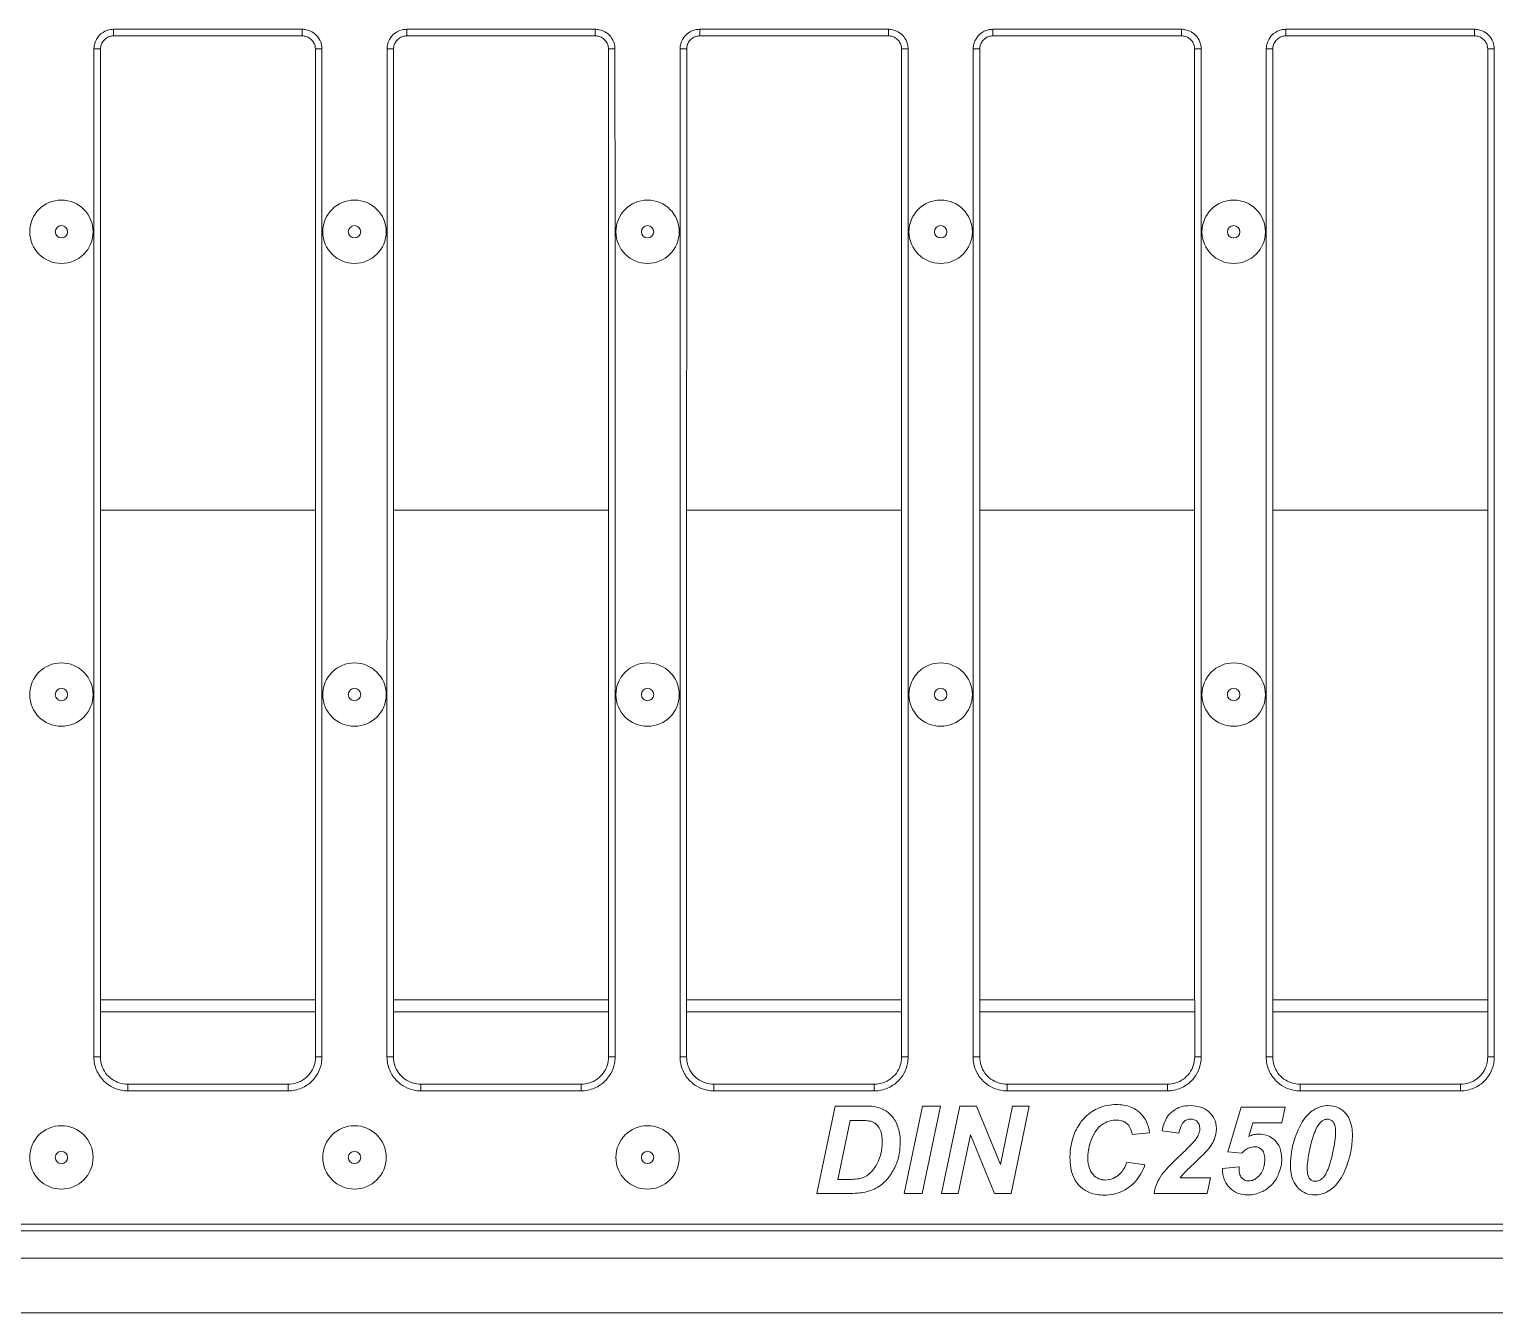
# Model space of a CAD drawing. Header units: inches. Extents: x -14 to 145, y 14 to 58.
# Drawn here: x 81.93 to 88.63, y 44.12 to 49.98 of the extents above; entities that cross this region are included whole.
import ezdxf

# ---------------------------------------------------------------- set-up
doc = ezdxf.new("R2010")
doc.units = ezdxf.units.IN
doc.header["$MEASUREMENT"] = 0
doc.layers.add('Visible (ANSI)', color=7, linetype='Continuous', lineweight=50)
doc.layers.add('Visible Narrow (ANSI)', color=7, linetype='Continuous', lineweight=35)

msp = doc.modelspace()

# ---------------------------------------------------------------- linework, layer by layer
at = {"layer": 'Visible (ANSI)', "lineweight": 0}
for p, q in [((83.17425, 49.95389), (82.31185, 49.95389)), ((84.51425, 49.95389), (83.65185, 49.95389)), ((85.85425, 49.95389), (84.99185, 49.95389)), ((87.19425, 49.95389), (86.33185, 49.95389)), ((88.53425, 49.95389), (87.67185, 49.95389)), ((83.23452, 45.49121), (82.25158, 45.49121)), ((84.57452, 45.49121), (83.59158, 45.49121)), ((85.91452, 45.49121), (84.93158, 45.49121)), ((87.25452, 45.49121), (86.27158, 45.49121)), ((88.59452, 45.49121), (87.61158, 45.49121)), ((83.10961, 45.16043), (82.37649, 45.16043)), ((84.44961, 45.16043), (83.71649, 45.16043)), ((85.78961, 45.16043), (85.05649, 45.16043)), ((87.12961, 45.16043), (86.39649, 45.16043)), ((88.46961, 45.16043), (87.73649, 45.16043)), ((85.61098, 45.06121), (85.52744, 44.66121)), ((85.71891, 45.06121), (85.61098, 45.06121)), ((86.00976, 45.06121), (85.92622, 44.66121)), ((86.00854, 44.66121), (86.09208, 45.06121)), ((86.09208, 45.06121), (86.00976, 45.06121)), ((86.1811, 45.06121), (86.09756, 44.66121)), ((86.25732, 45.06121), (86.1811, 45.06121)), ((86.36616, 44.79353), (86.25732, 45.06121)), ((86.42226, 45.06121), (86.36616, 44.79353)), ((86.41494, 44.66121), (86.49848, 45.06121)), ((86.49848, 45.06121), (86.42226, 45.06121)), ((87.46738, 45.05572), (87.40641, 44.85115)), ((87.6683, 45.05572), (87.46738, 45.05572)), ((87.65366, 44.98408), (87.6683, 45.05572)), ((85.62317, 44.72554), (85.67927, 44.99505)), ((85.67927, 44.99505), (85.72714, 44.99505)), ((87.50244, 44.92249), (87.52073, 44.98408)), ((87.52073, 44.98408), (87.65366, 44.98408)), ((86.17378, 44.66121), (86.23019, 44.92981)), ((86.23019, 44.92981), (86.33872, 44.66121)), ((86.96921, 44.93072), (87.04817, 44.93835)), ((87.1061, 44.94841), (87.18263, 44.93682)), ((87.40641, 44.85115), (87.47073, 44.84627)), ((87.02714, 44.79231), (86.94421, 44.80481)), ((87.45763, 44.78255), (87.3811, 44.77585)), ((85.66494, 44.72554), (85.62317, 44.72554)), ((87.32653, 44.73286), (87.18811, 44.73286)), ((87.31189, 44.66121), (87.32653, 44.73286)), ((85.52744, 44.66121), (85.6686, 44.66121)), ((85.92622, 44.66121), (86.00854, 44.66121)), ((86.09756, 44.66121), (86.17378, 44.66121)), ((86.33872, 44.66121), (86.41494, 44.66121)), ((87.06891, 44.66121), (87.31189, 44.66121)), ((70.73828, 44.49121), (89.38783, 44.49121)), ((140.06318, 44.36621), (44.06318, 44.36621)), ((140.06318, 44.11621), (44.06318, 44.11621))]:
    msp.add_line(p, q, dxfattribs=at)
for centre in [(82.07305, 49.05821), (83.41305, 49.05821), (84.75305, 49.05821), (86.09305, 49.05821), (87.43305, 49.05821), (82.07305, 46.94221), (83.41305, 46.94221), (84.75305, 46.94221), (86.09305, 46.94221), (87.43305, 46.94221), (82.07305, 44.82621), (83.41305, 44.82621), (84.75305, 44.82621)]:
    msp.add_circle(centre, 0.145, dxfattribs=at)
for points, knots in [([(82.25193, 49.89395), (82.25193, 49.9002), (82.25293, 49.90654), (82.25682, 49.91849), (82.2597, 49.92414), (82.26711, 49.93433), (82.27157, 49.93879), (82.28177, 49.94618), (82.28743, 49.94905), (82.29934, 49.9529), (82.3056, 49.95389), (82.31185, 49.95389)], [0, 0, 0, 0, 0.07139701, 0.07139701, 0.14279401, 0.14279401, 0.21419102, 0.21419102, 0.28558803, 0.28558803, 0.35698503, 0.35698503, 0.35698503, 0.35698503]), ([(83.17425, 49.95389), (83.1805, 49.95389), (83.18684, 49.95289), (83.19879, 49.949), (83.20443, 49.94612), (83.21462, 49.93871), (83.21907, 49.93424), (83.22647, 49.92404), (83.22933, 49.91838), (83.23319, 49.90646), (83.23417, 49.9002), (83.23417, 49.89395)], [0, 0, 0, 0, 0.07139718, 0.07139718, 0.14279436, 0.14279436, 0.21419154, 0.21419154, 0.28558872, 0.28558872, 0.3569859, 0.3569859, 0.3569859, 0.3569859]), ([(83.59193, 49.89395), (83.59193, 49.9002), (83.59293, 49.90654), (83.59682, 49.91849), (83.5997, 49.92414), (83.60711, 49.93433), (83.61157, 49.93879), (83.62177, 49.94618), (83.62743, 49.94905), (83.63934, 49.9529), (83.6456, 49.95389), (83.65185, 49.95389)], [0, 0, 0, 0, 0.07139701, 0.07139701, 0.14279401, 0.14279401, 0.21419102, 0.21419102, 0.28558803, 0.28558803, 0.35698503, 0.35698503, 0.35698503, 0.35698503]), ([(84.51425, 49.95389), (84.5205, 49.95389), (84.52684, 49.95289), (84.53879, 49.949), (84.54443, 49.94612), (84.55462, 49.93871), (84.55907, 49.93424), (84.56647, 49.92404), (84.56933, 49.91838), (84.57319, 49.90646), (84.57417, 49.9002), (84.57417, 49.89395)], [0, 0, 0, 0, 0.07139718, 0.07139718, 0.14279436, 0.14279436, 0.21419154, 0.21419154, 0.28558872, 0.28558872, 0.3569859, 0.3569859, 0.3569859, 0.3569859]), ([(84.93193, 49.89395), (84.93193, 49.9002), (84.93293, 49.90654), (84.93682, 49.91849), (84.9397, 49.92414), (84.94711, 49.93433), (84.95157, 49.93879), (84.96177, 49.94618), (84.96743, 49.94905), (84.97934, 49.9529), (84.9856, 49.95389), (84.99185, 49.95389)], [0, 0, 0, 0, 0.07139701, 0.07139701, 0.14279401, 0.14279401, 0.21419102, 0.21419102, 0.28558803, 0.28558803, 0.35698503, 0.35698503, 0.35698503, 0.35698503]), ([(85.85425, 49.95389), (85.8605, 49.95389), (85.86684, 49.95289), (85.87879, 49.949), (85.88443, 49.94612), (85.89462, 49.93871), (85.89907, 49.93424), (85.90647, 49.92404), (85.90933, 49.91838), (85.91319, 49.90646), (85.91417, 49.9002), (85.91417, 49.89395)], [0, 0, 0, 0, 0.07139718, 0.07139718, 0.14279436, 0.14279436, 0.21419154, 0.21419154, 0.28558872, 0.28558872, 0.3569859, 0.3569859, 0.3569859, 0.3569859]), ([(86.27193, 49.89395), (86.27193, 49.9002), (86.27293, 49.90654), (86.27682, 49.91849), (86.2797, 49.92414), (86.28711, 49.93433), (86.29157, 49.93879), (86.30177, 49.94618), (86.30743, 49.94905), (86.31934, 49.9529), (86.3256, 49.95389), (86.33185, 49.95389)], [0, 0, 0, 0, 0.07139701, 0.07139701, 0.14279401, 0.14279401, 0.21419102, 0.21419102, 0.28558803, 0.28558803, 0.35698503, 0.35698503, 0.35698503, 0.35698503]), ([(87.19425, 49.95389), (87.2005, 49.95389), (87.20684, 49.95289), (87.21879, 49.949), (87.22443, 49.94612), (87.23462, 49.93871), (87.23907, 49.93424), (87.24647, 49.92404), (87.24933, 49.91838), (87.25319, 49.90646), (87.25417, 49.9002), (87.25417, 49.89395)], [0, 0, 0, 0, 0.07139718, 0.07139718, 0.14279436, 0.14279436, 0.21419154, 0.21419154, 0.28558872, 0.28558872, 0.3569859, 0.3569859, 0.3569859, 0.3569859]), ([(87.61193, 49.89395), (87.61193, 49.9002), (87.61293, 49.90654), (87.61682, 49.91849), (87.6197, 49.92414), (87.62711, 49.93433), (87.63157, 49.93879), (87.64177, 49.94618), (87.64743, 49.94905), (87.65934, 49.9529), (87.6656, 49.95389), (87.67185, 49.95389)], [0, 0, 0, 0, 0.07139701, 0.07139701, 0.14279401, 0.14279401, 0.21419102, 0.21419102, 0.28558803, 0.28558803, 0.35698503, 0.35698503, 0.35698503, 0.35698503]), ([(88.53425, 49.95389), (88.5405, 49.95389), (88.54684, 49.95289), (88.55879, 49.949), (88.56443, 49.94612), (88.57462, 49.93871), (88.57907, 49.93424), (88.58647, 49.92404), (88.58933, 49.91838), (88.59319, 49.90646), (88.59417, 49.9002), (88.59417, 49.89395)], [0, 0, 0, 0, 0.07139718, 0.07139718, 0.14279436, 0.14279436, 0.21419154, 0.21419154, 0.28558872, 0.28558872, 0.3569859, 0.3569859, 0.3569859, 0.3569859]), ([(82.25193, 49.89395), (82.25193, 49.5867), (82.25192, 49.27946), (82.25188, 48.66497), (82.25185, 48.35772), (82.25179, 47.74323), (82.25175, 47.43598), (82.25168, 46.82149), (82.25165, 46.51425), (82.2516, 45.89976), (82.25158, 45.59251), (82.25157, 45.28527)], [-11.7060433, -11.7060433, -11.7060433, -11.7060433, -9.3648346, -9.3648346, -7.023626, -7.023626, -4.6824173, -4.6824173, -2.3412087, -2.3412087, 0, 0, 0, 0]), ([(83.23417, 49.89395), (83.23417, 49.5867), (83.23419, 49.27946), (83.23423, 48.66497), (83.23425, 48.35772), (83.23431, 47.74323), (83.23435, 47.43598), (83.23442, 46.82149), (83.23445, 46.51425), (83.23451, 45.89976), (83.23452, 45.59251), (83.23453, 45.28527)], [0, 0, 0, 0, 2.3412087, 2.3412087, 4.6824173, 4.6824173, 7.023626, 7.023626, 9.3648346, 9.3648346, 11.7060433, 11.7060433, 11.7060433, 11.7060433]), ([(83.59193, 49.89395), (83.59193, 49.5867), (83.59192, 49.27946), (83.59188, 48.66497), (83.59185, 48.35772), (83.59179, 47.74323), (83.59175, 47.43598), (83.59168, 46.82149), (83.59165, 46.51425), (83.5916, 45.89976), (83.59158, 45.59251), (83.59157, 45.28527)], [-11.7060433, -11.7060433, -11.7060433, -11.7060433, -9.3648346, -9.3648346, -7.023626, -7.023626, -4.6824173, -4.6824173, -2.3412087, -2.3412087, 0, 0, 0, 0]), ([(84.57417, 49.89395), (84.57417, 49.5867), (84.57419, 49.27946), (84.57423, 48.66497), (84.57425, 48.35772), (84.57431, 47.74323), (84.57435, 47.43598), (84.57442, 46.82149), (84.57445, 46.51425), (84.57451, 45.89976), (84.57452, 45.59251), (84.57453, 45.28527)], [0, 0, 0, 0, 2.3412087, 2.3412087, 4.6824173, 4.6824173, 7.023626, 7.023626, 9.3648346, 9.3648346, 11.7060433, 11.7060433, 11.7060433, 11.7060433]), ([(84.93193, 49.89395), (84.93193, 49.5867), (84.93192, 49.27946), (84.93188, 48.66497), (84.93185, 48.35772), (84.93179, 47.74323), (84.93175, 47.43598), (84.93168, 46.82149), (84.93165, 46.51425), (84.9316, 45.89976), (84.93158, 45.59251), (84.93157, 45.28527)], [-11.7060433, -11.7060433, -11.7060433, -11.7060433, -9.3648346, -9.3648346, -7.023626, -7.023626, -4.6824173, -4.6824173, -2.3412087, -2.3412087, 0, 0, 0, 0]), ([(85.91417, 49.89395), (85.91417, 49.5867), (85.91419, 49.27946), (85.91423, 48.66497), (85.91425, 48.35772), (85.91431, 47.74323), (85.91435, 47.43598), (85.91442, 46.82149), (85.91445, 46.51425), (85.91451, 45.89976), (85.91452, 45.59251), (85.91453, 45.28527)], [0, 0, 0, 0, 2.3412087, 2.3412087, 4.6824173, 4.6824173, 7.023626, 7.023626, 9.3648346, 9.3648346, 11.7060433, 11.7060433, 11.7060433, 11.7060433]), ([(86.27193, 49.89395), (86.27193, 49.5867), (86.27192, 49.27946), (86.27188, 48.66497), (86.27185, 48.35772), (86.27179, 47.74323), (86.27175, 47.43598), (86.27168, 46.82149), (86.27165, 46.51425), (86.2716, 45.89976), (86.27158, 45.59251), (86.27157, 45.28527)], [-11.7060433, -11.7060433, -11.7060433, -11.7060433, -9.3648346, -9.3648346, -7.023626, -7.023626, -4.6824173, -4.6824173, -2.3412087, -2.3412087, 0, 0, 0, 0]), ([(87.25417, 49.89395), (87.25417, 49.5867), (87.25419, 49.27946), (87.25423, 48.66497), (87.25425, 48.35772), (87.25431, 47.74323), (87.25435, 47.43598), (87.25442, 46.82149), (87.25445, 46.51425), (87.25451, 45.89976), (87.25452, 45.59251), (87.25453, 45.28527)], [0, 0, 0, 0, 2.3412087, 2.3412087, 4.6824173, 4.6824173, 7.023626, 7.023626, 9.3648346, 9.3648346, 11.7060433, 11.7060433, 11.7060433, 11.7060433]), ([(87.61193, 49.89395), (87.61193, 49.5867), (87.61192, 49.27946), (87.61188, 48.66497), (87.61185, 48.35772), (87.61179, 47.74323), (87.61175, 47.43598), (87.61168, 46.82149), (87.61165, 46.51425), (87.6116, 45.89976), (87.61158, 45.59251), (87.61157, 45.28527)], [-11.7060433, -11.7060433, -11.7060433, -11.7060433, -9.3648346, -9.3648346, -7.023626, -7.023626, -4.6824173, -4.6824173, -2.3412087, -2.3412087, 0, 0, 0, 0]), ([(88.59417, 49.89395), (88.59417, 49.5867), (88.59419, 49.27946), (88.59423, 48.66497), (88.59425, 48.35772), (88.59431, 47.74323), (88.59435, 47.43598), (88.59442, 46.82149), (88.59445, 46.51425), (88.59451, 45.89976), (88.59452, 45.59251), (88.59453, 45.28527)], [0, 0, 0, 0, 2.3412087, 2.3412087, 4.6824173, 4.6824173, 7.023626, 7.023626, 9.3648346, 9.3648346, 11.7060433, 11.7060433, 11.7060433, 11.7060433]), ([(82.37649, 45.16043), (82.36347, 45.16043), (82.35026, 45.16251), (82.32536, 45.17061), (82.31358, 45.1766), (82.29235, 45.19204), (82.28305, 45.20134), (82.26764, 45.2226), (82.26166, 45.23439), (82.25362, 45.25921), (82.25157, 45.27226), (82.25157, 45.28527)], [0, 0, 0, 0, 0.12296382, 0.12296382, 0.24592765, 0.24592765, 0.36889147, 0.36889147, 0.49185529, 0.49185529, 0.61481912, 0.61481912, 0.61481912, 0.61481912]), ([(83.23453, 45.28527), (83.23453, 45.27226), (83.23245, 45.25904), (83.22435, 45.23416), (83.21835, 45.22239), (83.20289, 45.20117), (83.19358, 45.19188), (83.17231, 45.17648), (83.16051, 45.17051), (83.13568, 45.16248), (83.12263, 45.16043), (83.10961, 45.16043)], [0, 0, 0, 0, 0.12296441, 0.12296441, 0.24592882, 0.24592882, 0.36889323, 0.36889323, 0.49185764, 0.49185764, 0.61482205, 0.61482205, 0.61482205, 0.61482205]), ([(83.71649, 45.16043), (83.70347, 45.16043), (83.69026, 45.16251), (83.66536, 45.17061), (83.65358, 45.1766), (83.63235, 45.19204), (83.62305, 45.20134), (83.60764, 45.2226), (83.60166, 45.23439), (83.59362, 45.25921), (83.59157, 45.27226), (83.59157, 45.28527)], [0, 0, 0, 0, 0.12296382, 0.12296382, 0.24592765, 0.24592765, 0.36889147, 0.36889147, 0.49185529, 0.49185529, 0.61481912, 0.61481912, 0.61481912, 0.61481912]), ([(84.57453, 45.28527), (84.57453, 45.27226), (84.57245, 45.25904), (84.56435, 45.23416), (84.55835, 45.22239), (84.54289, 45.20117), (84.53358, 45.19188), (84.51231, 45.17648), (84.50051, 45.17051), (84.47568, 45.16248), (84.46263, 45.16043), (84.44961, 45.16043)], [0, 0, 0, 0, 0.12296441, 0.12296441, 0.24592882, 0.24592882, 0.36889323, 0.36889323, 0.49185764, 0.49185764, 0.61482205, 0.61482205, 0.61482205, 0.61482205]), ([(85.05649, 45.16043), (85.04347, 45.16043), (85.03026, 45.16251), (85.00536, 45.17061), (84.99358, 45.1766), (84.97235, 45.19204), (84.96305, 45.20134), (84.94764, 45.2226), (84.94166, 45.23439), (84.93362, 45.25921), (84.93157, 45.27226), (84.93157, 45.28527)], [0, 0, 0, 0, 0.12296382, 0.12296382, 0.24592765, 0.24592765, 0.36889147, 0.36889147, 0.49185529, 0.49185529, 0.61481912, 0.61481912, 0.61481912, 0.61481912]), ([(85.91453, 45.28527), (85.91453, 45.27226), (85.91245, 45.25904), (85.90435, 45.23416), (85.89835, 45.22239), (85.88289, 45.20117), (85.87358, 45.19188), (85.85231, 45.17648), (85.84051, 45.17051), (85.81568, 45.16248), (85.80263, 45.16043), (85.78961, 45.16043)], [0, 0, 0, 0, 0.12296441, 0.12296441, 0.24592882, 0.24592882, 0.36889323, 0.36889323, 0.49185764, 0.49185764, 0.61482205, 0.61482205, 0.61482205, 0.61482205]), ([(86.39649, 45.16043), (86.38347, 45.16043), (86.37026, 45.16251), (86.34536, 45.17061), (86.33358, 45.1766), (86.31235, 45.19204), (86.30305, 45.20134), (86.28764, 45.2226), (86.28166, 45.23439), (86.27362, 45.25921), (86.27157, 45.27226), (86.27157, 45.28527)], [0, 0, 0, 0, 0.12296382, 0.12296382, 0.24592765, 0.24592765, 0.36889147, 0.36889147, 0.49185529, 0.49185529, 0.61481912, 0.61481912, 0.61481912, 0.61481912]), ([(87.25453, 45.28527), (87.25453, 45.27226), (87.25245, 45.25904), (87.24435, 45.23416), (87.23835, 45.22239), (87.22289, 45.20117), (87.21358, 45.19188), (87.19231, 45.17648), (87.18051, 45.17051), (87.15568, 45.16248), (87.14263, 45.16043), (87.12961, 45.16043)], [0, 0, 0, 0, 0.12296441, 0.12296441, 0.24592882, 0.24592882, 0.36889323, 0.36889323, 0.49185764, 0.49185764, 0.61482205, 0.61482205, 0.61482205, 0.61482205]), ([(87.73649, 45.16043), (87.72347, 45.16043), (87.71026, 45.16251), (87.68536, 45.17061), (87.67358, 45.1766), (87.65235, 45.19204), (87.64305, 45.20134), (87.62764, 45.2226), (87.62166, 45.23439), (87.61362, 45.25921), (87.61157, 45.27226), (87.61157, 45.28527)], [0, 0, 0, 0, 0.12296382, 0.12296382, 0.24592765, 0.24592765, 0.36889147, 0.36889147, 0.49185529, 0.49185529, 0.61481912, 0.61481912, 0.61481912, 0.61481912]), ([(88.59453, 45.28527), (88.59453, 45.27226), (88.59245, 45.25904), (88.58435, 45.23416), (88.57835, 45.22239), (88.56289, 45.20117), (88.55358, 45.19188), (88.53231, 45.17648), (88.52051, 45.17051), (88.49568, 45.16248), (88.48263, 45.16043), (88.46961, 45.16043)], [0, 0, 0, 0, 0.12296441, 0.12296441, 0.24592882, 0.24592882, 0.36889323, 0.36889323, 0.49185764, 0.49185764, 0.61482205, 0.61482205, 0.61482205, 0.61482205]), ([(85.77653, 45.05999), (85.77122, 45.06051), (85.76247, 45.06077), (85.74427, 45.06115), (85.73041, 45.06121), (85.71891, 45.06121)], [-0.13748309, -0.13748309, -0.13748309, -0.13748309, -0.08764678, -0.08764678, 0, 0, 0, 0]), ([(85.90823, 44.89536), (85.90823, 44.92733), (85.90294, 44.94994), (85.88978, 44.98867), (85.87973, 45.00333), (85.85749, 45.02975), (85.84347, 45.03869), (85.82295, 45.04952), (85.80512, 45.05685), (85.77653, 45.05999)], [-0.62749456, -0.62749456, -0.62749456, -0.62749456, -0.53836495, -0.53836495, -0.41401255, -0.41401255, -0.21917992, -0.21917992, 0, 0, 0, 0]), ([(86.89604, 45.06792), (86.88208, 45.06792), (86.86823, 45.06661), (86.84109, 45.06112), (86.82806, 45.05703), (86.79709, 45.0437), (86.77446, 45.03089), (86.7276, 44.98406), (86.71335, 44.95541), (86.69089, 44.90135), (86.68445, 44.86442), (86.68445, 44.82646)], [-0.75191843, -0.75191843, -0.75191843, -0.75191843, -0.66233958, -0.66233958, -0.57426134, -0.57426134, -0.44607059, -0.44607059, -0.28930796, -0.28930796, 0, 0, 0, 0]), ([(87.04817, 44.93835), (87.04616, 44.95556), (87.04197, 44.97243), (87.028, 45.00291), (87.01891, 45.01599), (86.99809, 45.03647), (86.98415, 45.04775), (86.94195, 45.06467), (86.91896, 45.06792), (86.89604, 45.06792)], [-0.78876512, -0.78876512, -0.78876512, -0.78876512, -0.56001965, -0.56001965, -0.34629958, -0.34629958, -0.17466435, -0.17466435, 0, 0, 0, 0]), ([(87.23415, 45.06304), (87.21995, 45.06304), (87.20583, 45.06132), (87.17951, 45.05335), (87.16775, 45.04754), (87.14751, 45.03272), (87.13605, 45.0223), (87.11553, 44.98825), (87.10941, 44.96849), (87.1061, 44.94841)], [-0.64733258, -0.64733258, -0.64733258, -0.64733258, -0.46941212, -0.46941212, -0.30272547, -0.30272547, -0.15507663, -0.15507663, 0, 0, 0, 0]), ([(87.35397, 44.95572), (87.35397, 44.96338), (87.35332, 44.97101), (87.35052, 44.98563), (87.34846, 44.99253), (87.34036, 45.01156), (87.33273, 45.02236), (87.31681, 45.03788), (87.30605, 45.04696), (87.27158, 45.06054), (87.25274, 45.06304), (87.23415, 45.06304)], [-0.73524977, -0.73524977, -0.73524977, -0.73524977, -0.6128752, -0.6128752, -0.49718361, -0.49718361, -0.28207242, -0.28207242, -0.14164778, -0.14164778, 0, 0, 0, 0]), ([(87.86464, 45.06304), (87.85471, 45.06304), (87.84492, 45.06187), (87.82565, 45.05696), (87.81646, 45.05329), (87.79458, 45.04142), (87.77808, 45.02968), (87.74029, 44.98313), (87.7246, 44.94931), (87.71281, 44.91365)], [-0.80104317, -0.80104317, -0.80104317, -0.80104317, -0.65427442, -0.65427442, -0.5070195, -0.5070195, -0.28617359, -0.28617359, 0, 0, 0, 0]), ([(87.97561, 44.92554), (87.97561, 44.93868), (87.97471, 44.95202), (87.97048, 44.97626), (87.96745, 44.98741), (87.95798, 45.00972), (87.95055, 45.02225), (87.92918, 45.04305), (87.91864, 45.0502), (87.89329, 45.06068), (87.87912, 45.06304), (87.86464, 45.06304)], [-0.58537649, -0.58537649, -0.58537649, -0.58537649, -0.45298498, -0.45298498, -0.33760489, -0.33760489, -0.20897055, -0.20897055, -0.11037482, -0.11037482, 0, 0, 0, 0]), ([(85.72714, 44.99505), (85.73699, 44.99505), (85.74808, 44.99478), (85.76484, 44.99317), (85.77217, 44.99207), (85.77775, 44.99017)], [-0.10891938, -0.10891938, -0.10891938, -0.10891938, -0.04492142, -0.04492142, 0, 0, 0, 0]), ([(85.77775, 44.99017), (85.78269, 44.98845), (85.78731, 44.98609), (85.79614, 44.98), (85.80018, 44.9763), (85.80908, 44.96624), (85.81472, 44.95885), (85.82393, 44.93199), (85.82561, 44.9149), (85.82561, 44.8978)], [-0.39515849, -0.39515849, -0.39515849, -0.39515849, -0.32090292, -0.32090292, -0.2430374, -0.2430374, -0.13029138, -0.13029138, 0, 0, 0, 0]), ([(86.76586, 44.82341), (86.76586, 44.84043), (86.76785, 44.85725), (86.77608, 44.89291), (86.78262, 44.9105), (86.79598, 44.9384), (86.80481, 44.95222), (86.82962, 44.97738), (86.84337, 44.98452), (86.86642, 44.99416), (86.88004, 44.99688), (86.89421, 44.99688)], [-0.37853461, -0.37853461, -0.37853461, -0.37853461, -0.3232242, -0.3232242, -0.25962775, -0.25962775, -0.19040325, -0.19040325, -0.10794951, -0.10794951, 0, 0, 0, 0]), ([(86.89421, 44.99688), (86.90286, 44.99688), (86.91159, 44.99597), (86.9277, 44.99146), (86.93495, 44.9881), (86.94628, 44.97964), (86.95197, 44.97425), (86.96334, 44.95496), (86.96701, 44.94268), (86.96921, 44.93072)], [-0.38470406, -0.38470406, -0.38470406, -0.38470406, -0.2738724, -0.2738724, -0.17035889, -0.17035889, -0.09263443, -0.09263443, 0, 0, 0, 0]), ([(87.18263, 44.93682), (87.18471, 44.94781), (87.18775, 44.95984), (87.19698, 44.9809), (87.2017, 44.98607), (87.20904, 44.99302), (87.21374, 44.99624), (87.22445, 45.00072), (87.23012, 45.00176), (87.23598, 45.00176)], [-0.15343428, -0.15343428, -0.15343428, -0.15343428, -0.12170264, -0.12170264, -0.08844007, -0.08844007, -0.04466522, -0.04466522, 0, 0, 0, 0]), ([(87.23598, 45.00176), (87.24171, 45.00176), (87.24733, 45.00084), (87.25749, 44.99665), (87.26173, 44.99372), (87.2686, 44.98683), (87.27201, 44.98244), (87.27705, 44.96998), (87.27805, 44.96317), (87.27805, 44.95633)], [-0.22593649, -0.22593649, -0.22593649, -0.22593649, -0.16147631, -0.16147631, -0.10243928, -0.10243928, -0.05205867, -0.05205867, 0, 0, 0, 0]), ([(87.78384, 44.87859), (87.78906, 44.90048), (87.79594, 44.92455), (87.80997, 44.95744), (87.81666, 44.97046), (87.825, 44.98072)], [-0.27352986, -0.27352986, -0.27352986, -0.27352986, -0.10081703, -0.10081703, 0, 0, 0, 0]), ([(87.825, 44.98072), (87.82797, 44.98444), (87.8313, 44.98791), (87.83835, 44.99354), (87.84197, 44.99578), (87.85092, 44.99952), (87.85615, 45.00054), (87.86159, 45.00054)], [-0.11017463, -0.11017463, -0.11017463, -0.11017463, -0.0739419, -0.0739419, -0.0414132, -0.0414132, 0, 0, 0, 0]), ([(87.86159, 45.00054), (87.86438, 45.00054), (87.86714, 45.00026), (87.87246, 44.99901), (87.87494, 44.99809), (87.88142, 44.99469), (87.88491, 44.99169), (87.88989, 44.98571), (87.893, 44.98146), (87.89815, 44.9647), (87.89909, 44.95426), (87.89909, 44.94383)], [-0.37722901, -0.37722901, -0.37722901, -0.37722901, -0.31450294, -0.31450294, -0.25446947, -0.25446947, -0.14989323, -0.14989323, -0.07944004, -0.07944004, 0, 0, 0, 0]), ([(85.82561, 44.8978), (85.82561, 44.87903), (85.82386, 44.86009), (85.81755, 44.83387), (85.8129, 44.81672), (85.79264, 44.77945), (85.7817, 44.7644), (85.76799, 44.75207)], [-0.74264142, -0.74264142, -0.74264142, -0.74264142, -0.32336071, -0.32336071, -0.14053862, -0.14053862, 0, 0, 0, 0]), ([(85.82134, 44.70115), (85.83602, 44.7126), (85.84874, 44.72608), (85.87097, 44.75631), (85.88179, 44.77496), (85.9029, 44.82642), (85.90823, 44.86068), (85.90823, 44.89536)], [-0.58073001, -0.58073001, -0.58073001, -0.58073001, -0.42374797, -0.42374797, -0.26426676, -0.26426676, 0, 0, 0, 0]), ([(87.24482, 44.89139), (87.24003, 44.88619), (87.23143, 44.8776), (87.21652, 44.86277), (87.20418, 44.85075), (87.19391, 44.84078)], [-0.15892489, -0.15892489, -0.15892489, -0.15892489, -0.10909039, -0.10909039, 0, 0, 0, 0]), ([(87.27805, 44.95633), (87.27805, 44.95187), (87.27737, 44.9474), (87.27497, 44.93801), (87.27307, 44.93302), (87.26858, 44.92327), (87.26279, 44.91168), (87.24482, 44.89139)], [-0.56857081, -0.56857081, -0.56857081, -0.56857081, -0.40165205, -0.40165205, -0.20648821, -0.20648821, 0, 0, 0, 0]), ([(87.31189, 44.85816), (87.33291, 44.88258), (87.34116, 44.90027), (87.35083, 44.92509), (87.35397, 44.94015), (87.35397, 44.95572)], [-0.20296382, -0.20296382, -0.20296382, -0.20296382, -0.11867899, -0.11867899, 0, 0, 0, 0]), ([(87.54817, 44.93286), (87.54051, 44.93286), (87.53294, 44.93196), (87.51754, 44.92847), (87.50986, 44.92581), (87.50244, 44.92249)], [-0.12028846, -0.12028846, -0.12028846, -0.12028846, -0.06188961, -0.06188961, 0, 0, 0, 0]), ([(87.65275, 44.81944), (87.65275, 44.83733), (87.65012, 44.85526), (87.63791, 44.88421), (87.63053, 44.89509), (87.61185, 44.9134), (87.60161, 44.92031), (87.57668, 44.93057), (87.56256, 44.93286), (87.54817, 44.93286)], [-0.44593403, -0.44593403, -0.44593403, -0.44593403, -0.30888902, -0.30888902, -0.2053663, -0.2053663, -0.10960919, -0.10960919, 0, 0, 0, 0]), ([(87.71281, 44.91365), (87.70617, 44.89354), (87.70098, 44.87303), (87.69413, 44.83203), (87.69238, 44.81178), (87.69238, 44.79139)], [-0.31669286, -0.31669286, -0.31669286, -0.31669286, -0.15533989, -0.15533989, 0, 0, 0, 0]), ([(87.80397, 44.6545), (87.81322, 44.6545), (87.82238, 44.6555), (87.84035, 44.65968), (87.84894, 44.66279), (87.87891, 44.67762), (87.89441, 44.69313), (87.92474, 44.72805), (87.93959, 44.75795), (87.95927, 44.81336), (87.97561, 44.8658), (87.97561, 44.92554)], [-1.4242036, -1.4242036, -1.4242036, -1.4242036, -1.3321793, -1.3321793, -1.2407427, -1.2407427, -0.9998275, -0.9998275, -0.455194, -0.455194, 0, 0, 0, 0]), ([(87.89909, 44.94383), (87.89909, 44.9297), (87.89754, 44.91435), (87.89297, 44.88174), (87.88914, 44.86219), (87.88506, 44.84383)], [-0.25057903, -0.25057903, -0.25057903, -0.25057903, -0.14332456, -0.14332456, 0, 0, 0, 0]), ([(86.68445, 44.82646), (86.68445, 44.81045), (86.68558, 44.79423), (86.69081, 44.76462), (86.69457, 44.75097), (86.70864, 44.71799), (86.71953, 44.70406), (86.7424, 44.68158), (86.75699, 44.67219), (86.79467, 44.65711), (86.81766, 44.65389), (86.84055, 44.65389)], [-0.56966719, -0.56966719, -0.56966719, -0.56966719, -0.48924049, -0.48924049, -0.41861105, -0.41861105, -0.30913381, -0.30913381, -0.17441015, -0.17441015, 0, 0, 0, 0]), ([(86.84604, 44.7228), (86.84071, 44.7228), (86.8354, 44.72328), (86.82515, 44.72534), (86.82029, 44.72687), (86.80634, 44.73302), (86.79831, 44.73898), (86.78552, 44.75244), (86.77876, 44.76128), (86.76785, 44.79011), (86.76586, 44.80704), (86.76586, 44.82341)], [-0.50231089, -0.50231089, -0.50231089, -0.50231089, -0.43292518, -0.43292518, -0.36630807, -0.36630807, -0.23456838, -0.23456838, -0.12473251, -0.12473251, 0, 0, 0, 0]), ([(87.19391, 44.84078), (87.12758, 44.7782), (87.10685, 44.75408), (87.08171, 44.70979), (87.07256, 44.68849), (87.06891, 44.66121)], [-0.53326431, -0.53326431, -0.53326431, -0.53326431, -0.2097277, -0.2097277, 0, 0, 0, 0]), ([(87.18811, 44.73286), (87.20184, 44.7504), (87.214, 44.7626), (87.25816, 44.80495), (87.2924, 44.83573), (87.31189, 44.85816)], [-0.34306428, -0.34306428, -0.34306428, -0.34306428, -0.22648334, -0.22648334, 0, 0, 0, 0]), ([(87.47073, 44.84627), (87.47563, 44.8515), (87.48097, 44.85639), (87.49194, 44.86436), (87.49749, 44.86758), (87.51131, 44.87325), (87.51952, 44.87493), (87.52805, 44.87493)], [-0.1683891, -0.1683891, -0.1683891, -0.1683891, -0.11381482, -0.11381482, -0.06501332, -0.06501332, 0, 0, 0, 0]), ([(87.52805, 44.87493), (87.53169, 44.87493), (87.53533, 44.87462), (87.54221, 44.87325), (87.54543, 44.87224), (87.55358, 44.86854), (87.55798, 44.8653), (87.5642, 44.8586), (87.56796, 44.85394), (87.57397, 44.83751), (87.575, 44.82795), (87.575, 44.81883)], [-0.35706424, -0.35706424, -0.35706424, -0.35706424, -0.29233155, -0.29233155, -0.23215108, -0.23215108, -0.13310263, -0.13310263, -0.06946942, -0.06946942, 0, 0, 0, 0]), ([(87.76921, 44.77554), (87.76921, 44.79055), (87.77076, 44.80644), (87.77557, 44.84027), (87.77951, 44.85992), (87.78384, 44.87859)], [-0.26011247, -0.26011247, -0.26011247, -0.26011247, -0.14606557, -0.14606557, 0, 0, 0, 0]), ([(87.88506, 44.84383), (87.87893, 44.81573), (87.87103, 44.78664), (87.85687, 44.75487), (87.85158, 44.74489), (87.84513, 44.73713)], [-0.26625222, -0.26625222, -0.26625222, -0.26625222, -0.07691253, -0.07691253, 0, 0, 0, 0]), ([(86.84055, 44.65389), (86.85533, 44.65389), (86.87004, 44.65526), (86.89827, 44.66122), (86.91155, 44.6656), (86.93876, 44.67837), (86.96082, 44.69093), (87.00247, 44.73724), (87.01687, 44.76395), (87.02714, 44.79231)], [-0.91551969, -0.91551969, -0.91551969, -0.91551969, -0.68951287, -0.68951287, -0.47440994, -0.47440994, -0.22984429, -0.22984429, 0, 0, 0, 0]), ([(86.94421, 44.80481), (86.94077, 44.79416), (86.93637, 44.78372), (86.92566, 44.76538), (86.91962, 44.75738), (86.90312, 44.74133), (86.89227, 44.73435), (86.8701, 44.72508), (86.85829, 44.7228), (86.84604, 44.7228)], [-0.32999783, -0.32999783, -0.32999783, -0.32999783, -0.25255758, -0.25255758, -0.18314163, -0.18314163, -0.09337832, -0.09337832, 0, 0, 0, 0]), ([(87.3811, 44.77585), (87.3813, 44.75747), (87.38417, 44.73914), (87.3984, 44.70516), (87.40798, 44.69383), (87.42549, 44.67659), (87.4371, 44.66879), (87.4656, 44.65709), (87.48192, 44.6545), (87.49848, 44.6545)], [-0.39179508, -0.39179508, -0.39179508, -0.39179508, -0.31340445, -0.31340445, -0.23472382, -0.23472382, -0.12621372, -0.12621372, 0, 0, 0, 0]), ([(87.45732, 44.77432), (87.45732, 44.77541), (87.45736, 44.77667), (87.45745, 44.77931), (87.45754, 44.781), (87.45763, 44.78255)], [-0.020102758, -0.020102758, -0.020102758, -0.020102758, -0.011879373, -0.011879373, 0, 0, 0, 0]), ([(87.50183, 44.71883), (87.49849, 44.71883), (87.49515, 44.71913), (87.4888, 44.72044), (87.48582, 44.72139), (87.47805, 44.72498), (87.4738, 44.7282), (87.46784, 44.73469), (87.46417, 44.73925), (87.45831, 44.75567), (87.45732, 44.76525), (87.45732, 44.77432)], [-0.35462649, -0.35462649, -0.35462649, -0.35462649, -0.29224773, -0.29224773, -0.23360299, -0.23360299, -0.13259065, -0.13259065, -0.06911371, -0.06911371, 0, 0, 0, 0]), ([(87.49848, 44.6545), (87.50904, 44.6545), (87.51948, 44.65563), (87.54024, 44.66024), (87.55032, 44.6637), (87.57443, 44.67479), (87.59065, 44.68461), (87.62477, 44.71992), (87.63484, 44.74199), (87.64831, 44.77578), (87.65275, 44.79721), (87.65275, 44.81944)], [-0.47127014, -0.47127014, -0.47127014, -0.47127014, -0.4160229, -0.4160229, -0.36004779, -0.36004779, -0.27720728, -0.27720728, -0.16940122, -0.16940122, 0, 0, 0, 0]), ([(87.575, 44.81883), (87.575, 44.80904), (87.57426, 44.79914), (87.5708, 44.78102), (87.56831, 44.77269), (87.55853, 44.75148), (87.55067, 44.74284), (87.53787, 44.73108), (87.53113, 44.7264), (87.51664, 44.72031), (87.50938, 44.71883), (87.50183, 44.71883)], [-0.27823294, -0.27823294, -0.27823294, -0.27823294, -0.23141942, -0.23141942, -0.1900644, -0.1900644, -0.11977718, -0.11977718, -0.05754173, -0.05754173, 0, 0, 0, 0]), ([(87.69238, 44.79139), (87.69238, 44.77846), (87.69328, 44.76535), (87.69747, 44.74146), (87.70048, 44.73046), (87.71018, 44.70765), (87.71779, 44.69529), (87.73899, 44.67468), (87.74964, 44.66745), (87.77517, 44.65689), (87.78941, 44.6545), (87.80397, 44.6545)], [-0.56261534, -0.56261534, -0.56261534, -0.56261534, -0.44186951, -0.44186951, -0.33618746, -0.33618746, -0.2105519, -0.2105519, -0.11095338, -0.11095338, 0, 0, 0, 0]), ([(87.80641, 44.717), (87.80354, 44.717), (87.8007, 44.7173), (87.79526, 44.71861), (87.79272, 44.71957), (87.78627, 44.72306), (87.78284, 44.72609), (87.77828, 44.73171), (87.77524, 44.73583), (87.77011, 44.75334), (87.76921, 44.76451), (87.76921, 44.77554)], [-0.44383606, -0.44383606, -0.44383606, -0.44383606, -0.3635676, -0.3635676, -0.28698239, -0.28698239, -0.1577647, -0.1577647, -0.08402588, -0.08402588, 0, 0, 0, 0]), ([(85.76799, 44.75207), (85.76249, 44.74716), (85.75655, 44.74282), (85.74179, 44.73457), (85.73484, 44.73235), (85.71626, 44.72718), (85.69324, 44.72554), (85.66494, 44.72554)], [-0.32712756, -0.32712756, -0.32712756, -0.32712756, -0.27851236, -0.27851236, -0.21561194, -0.21561194, 0, 0, 0, 0]), ([(85.74756, 44.66731), (85.76159, 44.67063), (85.77547, 44.6751), (85.80027, 44.68647), (85.81134, 44.69306), (85.82134, 44.70115)], [-0.20790015, -0.20790015, -0.20790015, -0.20790015, -0.098065, -0.098065, 0, 0, 0, 0]), ([(87.84513, 44.73713), (87.84199, 44.73343), (87.83851, 44.72998), (87.8312, 44.72435), (87.82746, 44.72209), (87.81798, 44.71812), (87.8123, 44.717), (87.80641, 44.717)], [-0.11527339, -0.11527339, -0.11527339, -0.11527339, -0.07831108, -0.07831108, -0.04494996, -0.04494996, 0, 0, 0, 0]), ([(85.6686, 44.66121), (85.68361, 44.66121), (85.69987, 44.66158), (85.7253, 44.66354), (85.73732, 44.6649), (85.74756, 44.66731)], [-0.19548033, -0.19548033, -0.19548033, -0.19548033, -0.08018702, -0.08018702, 0, 0, 0, 0])]:
    msp.add_open_spline(points, degree=3, knots=knots, dxfattribs=at)
at = {"layer": 'Visible Narrow (ANSI)', "lineweight": 0}
for p, q in [((82.31185, 49.98389), (83.17425, 49.98389)), ((82.31185, 49.95389), (82.31185, 49.98389)), ((83.17425, 49.95389), (83.17425, 49.98389)), ((83.65185, 49.98389), (84.51425, 49.98389)), ((83.65185, 49.95389), (83.65185, 49.98389)), ((84.51425, 49.95389), (84.51425, 49.98389)), ((84.99185, 49.98389), (85.85425, 49.98389)), ((84.99185, 49.95389), (84.99185, 49.98389)), ((85.85425, 49.95389), (85.85425, 49.98389)), ((86.33185, 49.98389), (87.19425, 49.98389)), ((86.33185, 49.95389), (86.33185, 49.98389)), ((87.19425, 49.95389), (87.19425, 49.98389)), ((87.67185, 49.98389), (88.53425, 49.98389)), ((87.67185, 49.95389), (87.67185, 49.98389)), ((88.53425, 49.95389), (88.53425, 49.98389)), ((82.25193, 49.89395), (82.22193, 49.89395)), ((83.26417, 49.89395), (83.23417, 49.89395)), ((83.59193, 49.89395), (83.56193, 49.89395)), ((84.60417, 49.89395), (84.57417, 49.89395)), ((84.93193, 49.89395), (84.90193, 49.89395)), ((85.94417, 49.89395), (85.91417, 49.89395)), ((86.27193, 49.89395), (86.24193, 49.89395)), ((87.28417, 49.89395), (87.25417, 49.89395)), ((87.61193, 49.89395), (87.58193, 49.89395)), ((88.62417, 49.89395), (88.59417, 49.89395)), ((83.23431, 47.78477), (82.25179, 47.78477)), ((84.57431, 47.78477), (83.59179, 47.78477)), ((85.91431, 47.78477), (84.93179, 47.78477)), ((87.25431, 47.78477), (86.27179, 47.78477)), ((88.59431, 47.78477), (87.61179, 47.78477)), ((83.23452, 45.54693), (82.25158, 45.54693)), ((84.57452, 45.54693), (83.59158, 45.54693)), ((85.91452, 45.54693), (84.93158, 45.54693)), ((87.25452, 45.54693), (86.27158, 45.54693)), ((88.59452, 45.54693), (87.61158, 45.54693)), ((82.25157, 45.28527), (82.22157, 45.28527)), ((83.23453, 45.28527), (83.26453, 45.28527)), ((83.59157, 45.28527), (83.56157, 45.28527)), ((84.57453, 45.28527), (84.60453, 45.28527)), ((84.93157, 45.28527), (84.90157, 45.28527)), ((85.91453, 45.28527), (85.94453, 45.28527)), ((86.27157, 45.28527), (86.24157, 45.28527)), ((87.25453, 45.28527), (87.28453, 45.28527)), ((87.61157, 45.28527), (87.58157, 45.28527)), ((88.59453, 45.28527), (88.62453, 45.28527)), ((82.37649, 45.16043), (82.37649, 45.13043)), ((83.10961, 45.16043), (83.10961, 45.13043)), ((83.71649, 45.16043), (83.71649, 45.13043)), ((84.44961, 45.16043), (84.44961, 45.13043)), ((85.05649, 45.16043), (85.05649, 45.13043)), ((85.78961, 45.16043), (85.78961, 45.13043)), ((86.39649, 45.16043), (86.39649, 45.13043)), ((87.12961, 45.16043), (87.12961, 45.13043)), ((87.73649, 45.16043), (87.73649, 45.13043)), ((88.46961, 45.16043), (88.46961, 45.13043)), ((83.10961, 45.13043), (82.37649, 45.13043)), ((84.44961, 45.13043), (83.71649, 45.13043)), ((85.78961, 45.13043), (85.05649, 45.13043)), ((87.12961, 45.13043), (86.39649, 45.13043)), ((88.46961, 45.13043), (87.73649, 45.13043)), ((70.74272, 44.52121), (89.38338, 44.52121))]:
    msp.add_line(p, q, dxfattribs=at)
for centre in [(82.07305, 49.05821), (83.41305, 49.05821), (84.75305, 49.05821), (86.09305, 49.05821), (87.43305, 49.05821), (82.07305, 46.94221), (83.41305, 46.94221), (84.75305, 46.94221), (86.09305, 46.94221), (87.43305, 46.94221), (82.07305, 44.82621), (83.41305, 44.82621), (84.75305, 44.82621)]:
    msp.add_circle(centre, 0.02838, dxfattribs=at)
for points, knots in [([(82.22193, 49.89395), (82.22193, 49.89976), (82.2225, 49.90562), (82.22545, 49.92059), (82.22868, 49.92942), (82.23888, 49.9478), (82.2465, 49.95683), (82.26582, 49.97233), (82.27785, 49.97823), (82.29749, 49.98303), (82.30468, 49.98389), (82.31185, 49.98389)], [0, 0, 0, 0, 0.04427123, 0.04427123, 0.1151052, 0.1151052, 0.20317467, 0.20317467, 0.30236545, 0.30236545, 0.35698503, 0.35698503, 0.35698503, 0.35698503]), ([(83.17425, 49.98389), (83.18006, 49.98389), (83.18592, 49.98332), (83.20087, 49.98037), (83.20969, 49.97714), (83.22806, 49.96696), (83.23709, 49.95935), (83.25258, 49.94004), (83.25849, 49.92802), (83.2633, 49.90836), (83.26417, 49.90114), (83.26417, 49.89395)], [0, 0, 0, 0, 0.04423505, 0.04423505, 0.11501112, 0.11501112, 0.20301749, 0.20301749, 0.30215547, 0.30215547, 0.3569859, 0.3569859, 0.3569859, 0.3569859]), ([(83.56193, 49.89395), (83.56193, 49.89976), (83.5625, 49.90562), (83.56545, 49.92059), (83.56868, 49.92942), (83.57888, 49.9478), (83.5865, 49.95683), (83.60582, 49.97233), (83.61785, 49.97823), (83.63749, 49.98303), (83.64468, 49.98389), (83.65185, 49.98389)], [0, 0, 0, 0, 0.04427123, 0.04427123, 0.1151052, 0.1151052, 0.20317467, 0.20317467, 0.30236545, 0.30236545, 0.35698503, 0.35698503, 0.35698503, 0.35698503]), ([(84.51425, 49.98389), (84.52006, 49.98389), (84.52592, 49.98332), (84.54087, 49.98037), (84.54969, 49.97714), (84.56806, 49.96696), (84.57709, 49.95935), (84.59258, 49.94004), (84.59849, 49.92802), (84.6033, 49.90836), (84.60417, 49.90114), (84.60417, 49.89395)], [0, 0, 0, 0, 0.04423505, 0.04423505, 0.11501112, 0.11501112, 0.20301749, 0.20301749, 0.30215547, 0.30215547, 0.3569859, 0.3569859, 0.3569859, 0.3569859]), ([(84.90193, 49.89395), (84.90193, 49.89976), (84.9025, 49.90562), (84.90545, 49.92059), (84.90868, 49.92942), (84.91888, 49.9478), (84.9265, 49.95683), (84.94582, 49.97233), (84.95785, 49.97823), (84.97749, 49.98303), (84.98468, 49.98389), (84.99185, 49.98389)], [0, 0, 0, 0, 0.04427123, 0.04427123, 0.1151052, 0.1151052, 0.20317467, 0.20317467, 0.30236545, 0.30236545, 0.35698503, 0.35698503, 0.35698503, 0.35698503]), ([(85.85425, 49.98389), (85.86006, 49.98389), (85.86592, 49.98332), (85.88087, 49.98037), (85.88969, 49.97714), (85.90806, 49.96696), (85.91709, 49.95935), (85.93258, 49.94004), (85.93849, 49.92802), (85.9433, 49.90836), (85.94417, 49.90114), (85.94417, 49.89395)], [0, 0, 0, 0, 0.04423505, 0.04423505, 0.11501112, 0.11501112, 0.20301749, 0.20301749, 0.30215547, 0.30215547, 0.3569859, 0.3569859, 0.3569859, 0.3569859]), ([(86.24193, 49.89395), (86.24193, 49.89976), (86.2425, 49.90562), (86.24545, 49.92059), (86.24868, 49.92942), (86.25888, 49.9478), (86.2665, 49.95683), (86.28582, 49.97233), (86.29785, 49.97823), (86.31749, 49.98303), (86.32468, 49.98389), (86.33185, 49.98389)], [0, 0, 0, 0, 0.04427123, 0.04427123, 0.1151052, 0.1151052, 0.20317467, 0.20317467, 0.30236545, 0.30236545, 0.35698503, 0.35698503, 0.35698503, 0.35698503]), ([(87.19425, 49.98389), (87.20006, 49.98389), (87.20592, 49.98332), (87.22087, 49.98037), (87.22969, 49.97714), (87.24806, 49.96696), (87.25709, 49.95935), (87.27258, 49.94004), (87.27849, 49.92802), (87.2833, 49.90836), (87.28417, 49.90114), (87.28417, 49.89395)], [0, 0, 0, 0, 0.04423505, 0.04423505, 0.11501112, 0.11501112, 0.20301749, 0.20301749, 0.30215547, 0.30215547, 0.3569859, 0.3569859, 0.3569859, 0.3569859]), ([(87.58193, 49.89395), (87.58193, 49.89976), (87.5825, 49.90562), (87.58545, 49.92059), (87.58868, 49.92942), (87.59888, 49.9478), (87.6065, 49.95683), (87.62582, 49.97233), (87.63785, 49.97823), (87.65749, 49.98303), (87.66468, 49.98389), (87.67185, 49.98389)], [0, 0, 0, 0, 0.04427123, 0.04427123, 0.1151052, 0.1151052, 0.20317467, 0.20317467, 0.30236545, 0.30236545, 0.35698503, 0.35698503, 0.35698503, 0.35698503]), ([(88.53425, 49.98389), (88.54006, 49.98389), (88.54592, 49.98332), (88.56087, 49.98037), (88.56969, 49.97714), (88.58806, 49.96696), (88.59709, 49.95935), (88.61258, 49.94004), (88.61849, 49.92802), (88.6233, 49.90836), (88.62417, 49.90114), (88.62417, 49.89395)], [0, 0, 0, 0, 0.04423505, 0.04423505, 0.11501112, 0.11501112, 0.20301749, 0.20301749, 0.30215547, 0.30215547, 0.3569859, 0.3569859, 0.3569859, 0.3569859]), ([(82.22157, 45.28527), (82.22159, 46.05338), (82.22168, 46.8215), (82.22186, 48.35772), (82.22192, 49.12584), (82.22193, 49.89395)], [0, 0, 0, 0, 5.8530216, 5.8530216, 11.7060433, 11.7060433, 11.7060433, 11.7060433]), ([(83.26417, 49.89395), (83.26418, 49.50989), (83.26419, 49.12584), (83.26425, 48.35772), (83.26429, 47.97367), (83.26433, 47.58961), (83.26437, 47.29093), (83.2644, 46.99224), (83.26448, 46.22413), (83.26452, 45.7547), (83.26453, 45.28527)], [0, 0, 0, 0, 2.9265108, 2.9265108, 5.8530216, 5.8530216, 5.8530216, 8.1289838, 8.1289838, 11.7060433, 11.7060433, 11.7060433, 11.7060433]), ([(83.56157, 45.28527), (83.56159, 46.05338), (83.56168, 46.8215), (83.56186, 48.35772), (83.56192, 49.12584), (83.56193, 49.89395)], [0, 0, 0, 0, 5.8530216, 5.8530216, 11.7060433, 11.7060433, 11.7060433, 11.7060433]), ([(84.60417, 49.89395), (84.60418, 49.50989), (84.60419, 49.12584), (84.60425, 48.35772), (84.60429, 47.97367), (84.60433, 47.58961), (84.60437, 47.29093), (84.6044, 46.99224), (84.60448, 46.22413), (84.60452, 45.7547), (84.60453, 45.28527)], [0, 0, 0, 0, 2.9265108, 2.9265108, 5.8530216, 5.8530216, 5.8530216, 8.1289838, 8.1289838, 11.7060433, 11.7060433, 11.7060433, 11.7060433]), ([(84.90157, 45.28527), (84.90159, 46.05338), (84.90168, 46.8215), (84.90186, 48.35772), (84.90192, 49.12584), (84.90193, 49.89395)], [0, 0, 0, 0, 5.8530216, 5.8530216, 11.7060433, 11.7060433, 11.7060433, 11.7060433]), ([(85.94417, 49.89395), (85.94418, 49.50989), (85.94419, 49.12584), (85.94425, 48.35772), (85.94429, 47.97367), (85.94433, 47.58961), (85.94437, 47.29093), (85.9444, 46.99224), (85.94448, 46.22413), (85.94452, 45.7547), (85.94453, 45.28527)], [0, 0, 0, 0, 2.9265108, 2.9265108, 5.8530216, 5.8530216, 5.8530216, 8.1289838, 8.1289838, 11.7060433, 11.7060433, 11.7060433, 11.7060433]), ([(86.24157, 45.28527), (86.24159, 46.05338), (86.24168, 46.8215), (86.24186, 48.35772), (86.24192, 49.12584), (86.24193, 49.89395)], [0, 0, 0, 0, 5.8530216, 5.8530216, 11.7060433, 11.7060433, 11.7060433, 11.7060433]), ([(87.28417, 49.89395), (87.28418, 49.50989), (87.28419, 49.12584), (87.28425, 48.35772), (87.28429, 47.97367), (87.28433, 47.58961), (87.28437, 47.29093), (87.2844, 46.99224), (87.28448, 46.22413), (87.28452, 45.7547), (87.28453, 45.28527)], [0, 0, 0, 0, 2.9265108, 2.9265108, 5.8530216, 5.8530216, 5.8530216, 8.1289838, 8.1289838, 11.7060433, 11.7060433, 11.7060433, 11.7060433]), ([(87.58157, 45.28527), (87.58159, 46.05338), (87.58168, 46.8215), (87.58186, 48.35772), (87.58192, 49.12584), (87.58193, 49.89395)], [0, 0, 0, 0, 5.8530216, 5.8530216, 11.7060433, 11.7060433, 11.7060433, 11.7060433]), ([(88.62417, 49.89395), (88.62418, 49.50989), (88.62419, 49.12584), (88.62425, 48.35772), (88.62429, 47.97367), (88.62433, 47.58961), (88.62437, 47.29093), (88.6244, 46.99224), (88.62448, 46.22413), (88.62452, 45.7547), (88.62453, 45.28527)], [0, 0, 0, 0, 2.9265108, 2.9265108, 5.8530216, 5.8530216, 5.8530216, 8.1289838, 8.1289838, 11.7060433, 11.7060433, 11.7060433, 11.7060433]), ([(82.37649, 45.13043), (82.36648, 45.13043), (82.35638, 45.13141), (82.3306, 45.13649), (82.31538, 45.14206), (82.28894, 45.15673), (82.27751, 45.16531), (82.25337, 45.18916), (82.24173, 45.20629), (82.22581, 45.24373), (82.22157, 45.26455), (82.22157, 45.28527)], [0, 0, 0, 0, 0.07627851, 0.07627851, 0.19832414, 0.19832414, 0.30481834, 0.30481834, 0.45691444, 0.45691444, 0.61481912, 0.61481912, 0.61481912, 0.61481912]), ([(83.26453, 45.28527), (83.26453, 45.27528), (83.26356, 45.26519), (83.25848, 45.23945), (83.25292, 45.22425), (83.23828, 45.19785), (83.2297, 45.18642), (83.20586, 45.16228), (83.18873, 45.15064), (83.15125, 45.13468), (83.13038, 45.13043), (83.10961, 45.13043)], [0, 0, 0, 0, 0.07615718, 0.07615718, 0.19800867, 0.19800867, 0.30442519, 0.30442519, 0.4565492, 0.4565492, 0.61482205, 0.61482205, 0.61482205, 0.61482205]), ([(83.71649, 45.13043), (83.70648, 45.13043), (83.69638, 45.13141), (83.6706, 45.13649), (83.65538, 45.14206), (83.62894, 45.15673), (83.61751, 45.16531), (83.59337, 45.18916), (83.58173, 45.20629), (83.56581, 45.24373), (83.56157, 45.26455), (83.56157, 45.28527)], [0, 0, 0, 0, 0.07627851, 0.07627851, 0.19832414, 0.19832414, 0.30481834, 0.30481834, 0.45691444, 0.45691444, 0.61481912, 0.61481912, 0.61481912, 0.61481912]), ([(84.60453, 45.28527), (84.60453, 45.27528), (84.60356, 45.26519), (84.59848, 45.23945), (84.59292, 45.22425), (84.57828, 45.19785), (84.5697, 45.18642), (84.54586, 45.16228), (84.52873, 45.15064), (84.49125, 45.13468), (84.47038, 45.13043), (84.44961, 45.13043)], [0, 0, 0, 0, 0.07615718, 0.07615718, 0.19800867, 0.19800867, 0.30442519, 0.30442519, 0.4565492, 0.4565492, 0.61482205, 0.61482205, 0.61482205, 0.61482205]), ([(85.05649, 45.13043), (85.04648, 45.13043), (85.03638, 45.13141), (85.0106, 45.13649), (84.99538, 45.14206), (84.96894, 45.15673), (84.95751, 45.16531), (84.93337, 45.18916), (84.92173, 45.20629), (84.90581, 45.24373), (84.90157, 45.26455), (84.90157, 45.28527)], [0, 0, 0, 0, 0.07627851, 0.07627851, 0.19832414, 0.19832414, 0.30481834, 0.30481834, 0.45691444, 0.45691444, 0.61481912, 0.61481912, 0.61481912, 0.61481912]), ([(85.94453, 45.28527), (85.94453, 45.27528), (85.94356, 45.26519), (85.93848, 45.23945), (85.93292, 45.22425), (85.91828, 45.19785), (85.9097, 45.18642), (85.88586, 45.16228), (85.86873, 45.15064), (85.83125, 45.13468), (85.81038, 45.13043), (85.78961, 45.13043)], [0, 0, 0, 0, 0.07615718, 0.07615718, 0.19800867, 0.19800867, 0.30442519, 0.30442519, 0.4565492, 0.4565492, 0.61482205, 0.61482205, 0.61482205, 0.61482205]), ([(86.39649, 45.13043), (86.38648, 45.13043), (86.37638, 45.13141), (86.3506, 45.13649), (86.33538, 45.14206), (86.30894, 45.15673), (86.29751, 45.16531), (86.27337, 45.18916), (86.26173, 45.20629), (86.24581, 45.24373), (86.24157, 45.26455), (86.24157, 45.28527)], [0, 0, 0, 0, 0.07627851, 0.07627851, 0.19832414, 0.19832414, 0.30481834, 0.30481834, 0.45691444, 0.45691444, 0.61481912, 0.61481912, 0.61481912, 0.61481912]), ([(87.28453, 45.28527), (87.28453, 45.27528), (87.28356, 45.26519), (87.27848, 45.23945), (87.27292, 45.22425), (87.25828, 45.19785), (87.2497, 45.18642), (87.22586, 45.16228), (87.20873, 45.15064), (87.17125, 45.13468), (87.15038, 45.13043), (87.12961, 45.13043)], [0, 0, 0, 0, 0.07615718, 0.07615718, 0.19800867, 0.19800867, 0.30442519, 0.30442519, 0.4565492, 0.4565492, 0.61482205, 0.61482205, 0.61482205, 0.61482205]), ([(87.73649, 45.13043), (87.72648, 45.13043), (87.71638, 45.13141), (87.6906, 45.13649), (87.67538, 45.14206), (87.64894, 45.15673), (87.63751, 45.16531), (87.61337, 45.18916), (87.60173, 45.20629), (87.58581, 45.24373), (87.58157, 45.26455), (87.58157, 45.28527)], [0, 0, 0, 0, 0.07627851, 0.07627851, 0.19832414, 0.19832414, 0.30481834, 0.30481834, 0.45691444, 0.45691444, 0.61481912, 0.61481912, 0.61481912, 0.61481912]), ([(88.62453, 45.28527), (88.62453, 45.27528), (88.62356, 45.26519), (88.61848, 45.23945), (88.61292, 45.22425), (88.59828, 45.19785), (88.5897, 45.18642), (88.56586, 45.16228), (88.54873, 45.15064), (88.51125, 45.13468), (88.49038, 45.13043), (88.46961, 45.13043)], [0, 0, 0, 0, 0.07615718, 0.07615718, 0.19800867, 0.19800867, 0.30442519, 0.30442519, 0.4565492, 0.4565492, 0.61482205, 0.61482205, 0.61482205, 0.61482205])]:
    msp.add_open_spline(points, degree=3, knots=knots, dxfattribs=at)

doc.saveas('drawing.dxf')
